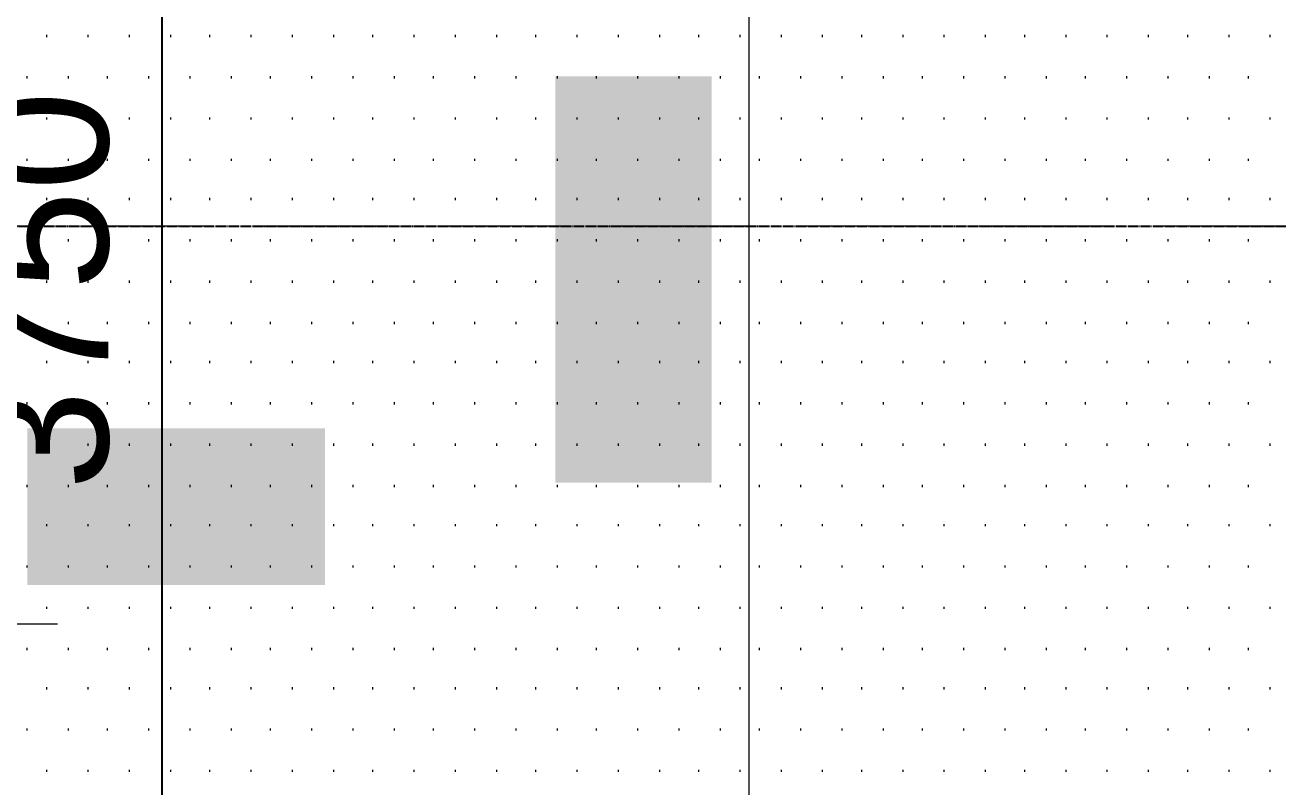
# Model space of a CAD drawing. Header units: millimetres. Extents: x -383313 to -161684, y -117025 to 99224.
# Drawn here: x -329951 to -327510, y -24674 to -23190 of the extents above; entities that cross this region are included whole.
import ezdxf

# ---------------------------------------------------------------- set-up
doc = ezdxf.new("R2010")
doc.units = ezdxf.units.MM
doc.header["$MEASUREMENT"] = 0
doc.linetypes.add('PS-GOST2.303 5', pattern=[24, 20, -1.5, 1, -1.5])
doc.layers.get('Defpoints').update_dxf_attribs({"color": 31})
for name, color, linetype in [('001__КОНСТРУКТИВ__размеры внутр.', 7, 'Continuous'), ('PDF_Geometry', 7, 'Continuous'), ('PDF_Solid Fills', 7, 'Continuous'), ('PS_Оси', 5, 'PS-GOST2.303 5')]:
    doc.layers.add(name, color=color, linetype=linetype)
doc.styles.add('PSTUDIO', font='arial.ttf')
doc.dimstyles.new('PS_TICK', dxfattribs={"dimscale": 100, "dimtxt": 2.5, "dimasz": 1, "dimexe": 2, "dimexo": 2, "dimgap": 1, "dimtad": 1, "dimdec": 0, "dimzin": 0, "dimdsep": 46, "dimtxsty": 'PSTUDIO', "dimblk": 'ARCHTICK', "dimcen": 2, "dimdle": 1.5, "dimse1": 1, "dimse2": 1, "dimadec": 0, "dimazin": 0, "dimtfac": 1, "dimtdec": 0, "dimtix": 1, "dimtmove": 1, "dimatfit": 3, "dimldrblk": 'ARCHTICK', "dimfxl": 1, "dimtolj": 1, "dimtzin": 0, "dimarcsym": 0})

# ---------------------------------------------------------------- blocks, each defined once
blk = doc.blocks.new('_ArchTick')
at = {"color": 0, "linetype": 'ByBlock', "const_width": 0.15}
blk.add_lwpolyline([(-0.5, -0.5), (0.5, 0.5)], dxfattribs=at)
blk = doc.blocks.new('*D290')
at = {"layer": '001__КОНСТРУКТИВ__размеры внутр.', "color": 0, "lineweight": -2, "ltscale": 100, "transparency": 16777216}
blk.add_line((-329684.2, -21682.1), (-329684.2, -25732.1), dxfattribs=at)
at = {"layer": 'Defpoints', "color": 0, "ltscale": 100, "transparency": 16777216}
for p in [(-330226.1, -21832.1), (-330226.1, -25582.1), (-329684.2, -25582.1)]:
    blk.add_point(p, dxfattribs=at)
at = {"layer": '001__КОНСТРУКТИВ__размеры внутр.', "color": 0, "lineweight": -2, "ltscale": 100, "transparency": 16777216, "xscale": 100, "yscale": 100, "zscale": 100}
for p, rotation in [((-329684.2, -21832.1), 90), ((-329684.2, -25582.1), 270)]:
    blk.add_blockref('_ArchTick', p, dxfattribs=dict(at, rotation=rotation))
at = {"layer": '001__КОНСТРУКТИВ__размеры внутр.', "color": 0, "ltscale": 100, "transparency": 16777216, "insert": (-329911.9, -23707.1), "char_height": 250, "attachment_point": 5, "rotation": 90, "style": 'PSTUDIO'}
blk.add_mtext('\\A1;3750', dxfattribs=at)
blk = doc.blocks.new('A$Cf5759c35')
at = {"layer": 'PDF_Solid Fills'}
for points in [[(29569.7, -5126.6), (29569.7, -5126.6), (29569.7, -5152), (29573.9, -5156.2), (29573.9, -5160.4), (29578.1, -5168.9), (29582.4, -5173.1), (29582.4, -5173.1), (29586.6, -5177.4), (29595.1, -5181.6), (29595.1, -5126.6), (29595.1, -5126.6), (29595.1, -5118.1), (29595.1, -5113.9), (29599.3, -5105.4), (29603.5, -5101.2), (29607.8, -5096.9), (29616.2, -5092.7), (29616.2, -5092.7), (29620.5, -5088.5), (29624.7, -5088.5), (29628.9, -5084.2), (29633.2, -5084.2), (29637.4, -5084.2), (29645.9, -5080), (29654.3, -5080), (29658.6, -5080), (29667, -5080), (29675.5, -5080), (29688.2, -5080), (29696.7, -5080), (29696.7, -5080), (29709.4, -5080), (29717.8, -5080), (29726.3, -5080), (29734.8, -5080), (29739, -5080), (29747.5, -5080), (29755.9, -5084.2), (29760.2, -5084.2), (29764.4, -5084.2), (29768.6, -5088.5), (29772.9, -5088.5), (29777.1, -5092.7), (29781.3, -5092.7), (29785.6, -5096.9), (29789.8, -5105.4), (29794, -5109.6), (29798.3, -5113.9), (29798.3, -5122.3), (29798.3, -5126.6), (29802.5, -5181.6), (29806.7, -5177.4), (29811, -5173.1), (29815.2, -5168.9), (29815.2, -5160.4), (29819.4, -5156.2), (29819.4, -5147.7), (29823.7, -5143.5), (29823.7, -5135), (29823.7, -5126.6), (29823.7, -5126.6), (29823.7, -5118.1), (29823.7, -5113.9), (29819.4, -5105.4), (29819.4, -5101.2), (29815.2, -5092.7), (29811, -5088.5), (29811, -5084.2), (29806.7, -5080), (29802.5, -5075.8), (29798.3, -5071.5), (29794, -5067.3), (29785.6, -5063.1), (29781.3, -5063.1), (29772.9, -5058.8), (29768.6, -5054.6), (29764.4, -5054.6), (29760.2, -5054.6), (29755.9, -5050.4), (29747.5, -5050.4), (29743.2, -5050.4), (29734.8, -5050.4), (29726.3, -5046.1), (29722.1, -5046.1), (29713.6, -5046.1), (29705.1, -5046.1), (29696.7, -5046.1), (29692.4, -5046.1), (29684, -5046.1), (29675.5, -5046.1), (29667, -5046.1), (29662.8, -5046.1), (29654.3, -5050.4), (29650.1, -5050.4), (29641.6, -5050.4), (29637.4, -5050.4), (29628.9, -5054.6), (29624.7, -5054.6), (29616.2, -5058.8), (29612, -5063.1), (29603.5, -5063.1), (29599.3, -5067.3), (29599.3, -5067.3), (29595.1, -5071.5), (29590.8, -5075.8), (29582.4, -5080), (29578.1, -5088.5), (29578.1, -5092.7), (29573.9, -5092.7), (29573.9, -5101.2), (29569.7, -5105.4), (29569.7, -5113.9), (29569.7, -5122.3)], [(29595.1, -5181.6), (29599.3, -5185.8), (29603.5, -5190.1), (29612, -5194.3), (29616.2, -5198.5), (29624.7, -5198.5), (29624.7, -5202.8), (29633.2, -5202.8), (29637.4, -5202.8), (29645.9, -5207), (29650.1, -5207), (29658.6, -5207), (29662.8, -5207), (29671.3, -5207), (29679.7, -5207), (29688.2, -5211.2), (29696.7, -5211.2), (29700.9, -5211.2), (29709.4, -5211.2), (29717.8, -5207), (29726.3, -5207), (29734.8, -5207), (29743.2, -5207), (29747.5, -5207), (29755.9, -5202.8), (29760.2, -5202.8), (29768.6, -5198.5), (29772.9, -5198.5), (29777.1, -5194.3), (29785.6, -5194.3), (29789.8, -5190.1), (29794, -5185.8), (29798.3, -5185.8), (29802.5, -5181.6), (29798.3, -5126.6), (29798.3, -5130.8), (29798.3, -5135), (29794, -5143.5), (29794, -5147.7), (29789.8, -5152), (29785.6, -5160.4), (29777.1, -5164.7), (29777.1, -5164.7), (29772.9, -5164.7), (29768.6, -5168.9), (29764.4, -5168.9), (29760.2, -5173.1), (29751.7, -5173.1), (29747.5, -5173.1), (29739, -5177.4), (29730.5, -5177.4), (29722.1, -5177.4), (29713.6, -5177.4), (29705.1, -5177.4), (29696.7, -5177.4), (29688.2, -5177.4), (29679.7, -5177.4), (29671.3, -5177.4), (29662.8, -5177.4), (29654.3, -5177.4), (29650.1, -5173.1), (29641.6, -5173.1), (29637.4, -5173.1), (29628.9, -5168.9), (29624.7, -5168.9), (29620.5, -5164.7), (29616.2, -5164.7), (29612, -5160.4), (29607.8, -5156.2), (29603.5, -5152), (29599.3, -5147.7), (29595.1, -5143.5), (29595.1, -5135), (29595.1, -5126.6)], [(29569.7, -5287.4), (29569.7, -5308.6), (29569.7, -5308.6), (29573.9, -5312.8), (29578.1, -5317.1), (29586.6, -5321.3), (29590.8, -5325.5), (29595.1, -5329.8), (29603.5, -5334), (29603.5, -5338.2), (29607.8, -5346.7), (29612, -5350.9), (29616.2, -5355.2), (29620.5, -5363.6), (29624.7, -5321.3), (29819.4, -5321.3), (29819.4, -5287.4)], [(29620.5, -5363.6), (29624.7, -5367.9), (29628.9, -5372.1), (29633.2, -5380.6), (29662.8, -5380.6), (29658.6, -5380.6), (29658.6, -5372.1), (29654.3, -5367.9), (29654.3, -5363.6), (29650.1, -5355.2), (29645.9, -5346.7), (29645.9, -5346.7), (29641.6, -5342.5), (29637.4, -5334), (29633.2, -5329.8), (29628.9, -5325.5), (29624.7, -5321.3)], [(29573.9, -5435.6), (29573.9, -5596.5), (29603.5, -5596.5), (29603.5, -5473.7), (29603.5, -5477.9), (29607.8, -5477.9), (29612, -5482.2), (29620.5, -5486.4), (29624.7, -5490.6), (29628.9, -5494.9), (29637.4, -5499.1), (29641.6, -5503.3), (29645.9, -5507.6), (29654.3, -5511.8), (29662.8, -5516), (29667, -5520.3), (29671.3, -5520.3), (29675.5, -5524.5), (29684, -5524.5), (29688.2, -5528.7), (29696.7, -5533), (29700.9, -5533), (29709.4, -5537.2), (29713.6, -5541.4), (29722.1, -5541.4), (29726.3, -5545.7), (29734.8, -5545.7), (29743.2, -5549.9), (29747.5, -5549.9), (29751.7, -5549.9), (29760.2, -5554.1), (29768.6, -5554.1), (29772.9, -5558.4), (29781.3, -5558.4), (29789.8, -5558.4), (29794, -5558.4), (29802.5, -5562.6), (29806.7, -5562.6), (29815.2, -5562.6), (29819.4, -5562.6), (29819.4, -5528.7), (29819.4, -5528.7), (29811, -5528.7), (29802.5, -5528.7), (29798.3, -5528.7), (29789.8, -5528.7), (29781.3, -5524.5), (29777.1, -5524.5), (29768.6, -5524.5), (29764.4, -5520.3), (29755.9, -5520.3), (29751.7, -5520.3), (29747.5, -5516), (29739, -5516), (29734.8, -5511.8), (29726.3, -5511.8), (29722.1, -5507.6), (29713.6, -5507.6), (29709.4, -5503.3), (29700.9, -5499.1), (29696.7, -5499.1), (29688.2, -5494.9), (29684, -5490.6), (29675.5, -5490.6), (29671.3, -5486.4), (29662.8, -5482.2), (29658.6, -5477.9), (29650.1, -5473.7), (29645.9, -5469.5), (29637.4, -5465.2), (29633.2, -5461), (29624.7, -5461), (29620.5, -5456.8), (29616.2, -5452.5), (29612, -5448.3), (29603.5, -5444.1), (29599.3, -5439.8), (29595.1, -5435.6)], [(29696.7, -5651.5), (29696.7, -5710.8), (29696.7, -5706.5), (29700.9, -5698.1), (29700.9, -5693.8), (29705.1, -5685.4), (29705.1, -5681.1), (29709.4, -5676.9), (29713.6, -5672.7), (29722.1, -5668.4), (29726.3, -5664.2), (29730.5, -5664.2), (29739, -5664.2), (29747.5, -5664.2), (29747.5, -5664.2), (29751.7, -5664.2), (29760.2, -5664.2), (29768.6, -5664.2), (29772.9, -5668.4), (29777.1, -5672.7), (29785.6, -5676.9), (29789.8, -5681.1), (29789.8, -5689.6), (29794, -5693.8), (29798.3, -5698.1), (29798.3, -5706.5), (29798.3, -5715), (29798.3, -5774.3), (29802.5, -5770), (29806.7, -5765.8), (29811, -5761.6), (29815.2, -5753.1), (29819.4, -5748.9), (29819.4, -5740.4), (29819.4, -5736.2), (29823.7, -5727.7), (29823.7, -5723.5), (29823.7, -5715), (29823.7, -5710.8), (29823.7, -5702.3), (29823.7, -5693.8), (29819.4, -5689.6), (29819.4, -5681.1), (29815.2, -5676.9), (29811, -5668.4), (29811, -5664.2), (29806.7, -5660), (29802.5, -5655.7), (29798.3, -5651.5), (29794, -5647.3), (29789.8, -5643), (29785.6, -5638.8), (29777.1, -5638.8), (29772.9, -5634.6), (29764.4, -5630.3), (29760.2, -5630.3), (29751.7, -5630.3), (29747.5, -5630.3), (29743.2, -5630.3), (29734.8, -5630.3), (29730.5, -5630.3), (29722.1, -5634.6), (29717.8, -5634.6), (29709.4, -5638.8), (29705.1, -5643), (29705.1, -5643), (29700.9, -5647.3)], [(29569.7, -5715), (29569.7, -5736.2), (29573.9, -5740.4), (29573.9, -5748.9), (29578.1, -5753.1), (29582.4, -5761.6), (29586.6, -5765.8), (29586.6, -5765.8), (29590.8, -5770), (29595.1, -5715), (29595.1, -5710.8), (29595.1, -5702.3), (29599.3, -5693.8), (29599.3, -5689.6), (29603.5, -5685.4), (29607.8, -5681.1), (29612, -5676.9), (29620.5, -5676.9), (29624.7, -5672.7), (29633.2, -5672.7), (29637.4, -5672.7), (29641.6, -5672.7), (29650.1, -5676.9), (29654.3, -5681.1), (29658.6, -5685.4), (29662.8, -5689.6), (29667, -5689.6), (29667, -5698.1), (29671.3, -5702.3), (29671.3, -5710.8), (29675.5, -5719.2), (29675.5, -5723.5), (29675.5, -5664.2), (29671.3, -5660), (29667, -5655.7), (29662.8, -5651.5), (29658.6, -5647.3), (29654.3, -5647.3), (29645.9, -5643), (29641.6, -5643), (29633.2, -5643), (29628.9, -5643), (29620.5, -5643), (29612, -5647.3), (29607.8, -5647.3), (29599.3, -5651.5), (29599.3, -5651.5), (29595.1, -5655.7), (29590.8, -5660), (29586.6, -5664.2), (29582.4, -5672.7), (29578.1, -5676.9), (29573.9, -5681.1), (29573.9, -5689.6), (29569.7, -5693.8), (29569.7, -5702.3), (29569.7, -5706.5)], [(29675.5, -5727.7), (29700.9, -5731.9), (29700.9, -5731.9), (29700.9, -5723.5), (29696.7, -5719.2), (29696.7, -5710.8), (29696.7, -5651.5), (29692.4, -5655.7), (29688.2, -5664.2), (29684, -5668.4), (29684, -5676.9), (29679.7, -5668.4), (29675.5, -5664.2), (29675.5, -5723.5)], [(29590.8, -5770), (29595.1, -5774.3), (29599.3, -5778.5), (29607.8, -5782.7), (29612, -5782.7), (29620.5, -5787), (29624.7, -5787), (29633.2, -5791.2), (29637.4, -5761.6), (29633.2, -5757.3), (29628.9, -5757.3), (29620.5, -5753.1), (29616.2, -5753.1), (29607.8, -5748.9), (29603.5, -5744.6), (29603.5, -5740.4), (29599.3, -5736.2), (29595.1, -5727.7), (29595.1, -5723.5), (29595.1, -5715)], [(29747.5, -5761.6), (29751.7, -5795.4), (29755.9, -5791.2), (29768.6, -5791.2), (29777.1, -5787), (29781.3, -5787), (29789.8, -5782.7), (29794, -5778.5), (29798.3, -5774.3), (29798.3, -5715), (29798.3, -5719.2), (29798.3, -5727.7), (29794, -5731.9), (29789.8, -5740.4), (29785.6, -5744.6), (29785.6, -5744.6), (29781.3, -5748.9), (29777.1, -5753.1), (29772.9, -5757.3), (29764.4, -5757.3), (29755.9, -5761.6)], [(28634.1, -5736.2), (28612.9, -5736.2), (28608.7, -5740.4), (28604.5, -5744.6), (28600.2, -5753.1), (28596, -5757.3), (28591.8, -5761.6), (28587.5, -5770), (28583.3, -5770), (28574.8, -5774.3), (28570.6, -5778.5), (28566.4, -5782.7), (28557.9, -5787), (28600.2, -5791.2), (28600.2, -5985.9), (28634.1, -5985.9)], [(28795, -5736.2), (28795, -5736.2), (28769.6, -5736.2), (28765.3, -5740.4), (28761.1, -5740.4), (28752.6, -5744.6), (28748.4, -5748.9), (28748.4, -5748.9), (28744.2, -5753.1), (28739.9, -5761.6), (28795, -5761.6), (28795, -5761.6), (28803.4, -5761.6), (28807.7, -5761.6), (28816.1, -5765.8), (28820.4, -5770), (28824.6, -5774.3), (28828.8, -5782.7), (28828.8, -5782.7), (28833.1, -5787), (28833.1, -5791.2), (28837.3, -5795.4), (28837.3, -5799.7), (28837.3, -5803.9), (28841.5, -5812.4), (28841.5, -5820.8), (28841.5, -5825.1), (28841.5, -5833.5), (28841.5, -5842), (28841.5, -5854.7), (28841.5, -5863.2), (28841.5, -5863.2), (28841.5, -5875.9), (28841.5, -5884.3), (28841.5, -5892.8), (28841.5, -5901.3), (28841.5, -5905.5), (28841.5, -5914), (28837.3, -5922.4), (28837.3, -5926.7), (28837.3, -5930.9), (28833.1, -5935.1), (28833.1, -5939.4), (28828.8, -5943.6), (28828.8, -5947.8), (28824.6, -5952.1), (28816.1, -5956.3), (28811.9, -5960.5), (28807.7, -5964.8), (28799.2, -5964.8), (28795, -5964.8), (28739.9, -5969), (28744.2, -5973.2), (28748.4, -5977.5), (28752.6, -5981.7), (28761.1, -5981.7), (28765.3, -5985.9), (28773.8, -5985.9), (28778, -5990.2), (28786.5, -5990.2), (28795, -5990.2), (28795, -5990.2), (28803.4, -5990.2), (28807.7, -5990.2), (28816.1, -5985.9), (28820.4, -5985.9), (28828.8, -5981.7), (28833.1, -5977.5), (28837.3, -5977.5), (28841.5, -5973.2), (28845.8, -5969), (28850, -5964.8), (28854.2, -5960.5), (28858.5, -5952.1), (28858.5, -5947.8), (28862.7, -5939.4), (28866.9, -5935.1), (28866.9, -5930.9), (28866.9, -5926.7), (28871.2, -5922.4), (28871.2, -5914), (28871.2, -5909.7), (28871.2, -5901.3), (28875.4, -5892.8), (28875.4, -5888.6), (28875.4, -5880.1), (28875.4, -5871.6), (28875.4, -5863.2), (28875.4, -5858.9), (28875.4, -5850.5), (28875.4, -5842), (28875.4, -5833.5), (28875.4, -5829.3), (28871.2, -5820.8), (28871.2, -5816.6), (28871.2, -5808.1), (28871.2, -5803.9), (28866.9, -5795.4), (28866.9, -5791.2), (28862.7, -5782.7), (28858.5, -5778.5), (28858.5, -5770), (28854.2, -5765.8), (28854.2, -5765.8), (28850, -5761.6), (28845.8, -5757.3), (28841.5, -5748.9), (28833.1, -5744.6), (28828.8, -5744.6), (28828.8, -5740.4), (28820.4, -5740.4), (28816.1, -5736.2), (28807.7, -5736.2), (28799.2, -5736.2)], [(28989.7, -5736.2), (28989.7, -5736.2), (28964.3, -5736.2), (28960.1, -5740.4), (28955.8, -5740.4), (28947.4, -5744.6), (28943.1, -5748.9), (28943.1, -5748.9), (28938.9, -5753.1), (28934.7, -5761.6), (28989.7, -5761.6), (28989.7, -5761.6), (28998.2, -5761.6), (29002.4, -5761.6), (29010.9, -5765.8), (29015.1, -5770), (29019.3, -5774.3), (29023.6, -5782.7), (29023.6, -5782.7), (29027.8, -5787), (29027.8, -5791.2), (29032, -5795.4), (29032, -5799.7), (29032, -5803.9), (29036.3, -5812.4), (29036.3, -5820.8), (29036.3, -5825.1), (29036.3, -5833.5), (29036.3, -5842), (29036.3, -5854.7), (29036.3, -5863.2), (29036.3, -5863.2), (29036.3, -5875.9), (29036.3, -5884.3), (29036.3, -5892.8), (29036.3, -5901.3), (29036.3, -5905.5), (29036.3, -5914), (29032, -5922.4), (29032, -5926.7), (29032, -5930.9), (29027.8, -5935.1), (29027.8, -5939.4), (29023.6, -5943.6), (29023.6, -5947.8), (29019.3, -5952.1), (29010.9, -5956.3), (29006.6, -5960.5), (29002.4, -5964.8), (28993.9, -5964.8), (28989.7, -5964.8), (28934.7, -5969), (28938.9, -5973.2), (28943.1, -5977.5), (28947.4, -5981.7), (28955.8, -5981.7), (28960.1, -5985.9), (28968.5, -5985.9), (28972.8, -5990.2), (28981.2, -5990.2), (28989.7, -5990.2), (28989.7, -5990.2), (28998.2, -5990.2), (29002.4, -5990.2), (29010.9, -5985.9), (29015.1, -5985.9), (29023.6, -5981.7), (29027.8, -5977.5), (29032, -5977.5), (29036.3, -5973.2), (29040.5, -5969), (29044.7, -5964.8), (29049, -5960.5), (29053.2, -5952.1), (29053.2, -5947.8), (29057.4, -5939.4), (29061.7, -5935.1), (29061.7, -5930.9), (29061.7, -5926.7), (29065.9, -5922.4), (29065.9, -5914), (29065.9, -5909.7), (29065.9, -5901.3), (29070.1, -5892.8), (29070.1, -5888.6), (29070.1, -5880.1), (29070.1, -5871.6), (29070.1, -5863.2), (29070.1, -5858.9), (29070.1, -5850.5), (29070.1, -5842), (29070.1, -5833.5), (29070.1, -5829.3), (29065.9, -5820.8), (29065.9, -5816.6), (29065.9, -5808.1), (29065.9, -5803.9), (29061.7, -5795.4), (29061.7, -5791.2), (29057.4, -5782.7), (29053.2, -5778.5), (29053.2, -5770), (29049, -5765.8), (29049, -5765.8), (29044.7, -5761.6), (29040.5, -5757.3), (29036.3, -5748.9), (29027.8, -5744.6), (29023.6, -5744.6), (29023.6, -5740.4), (29015.1, -5740.4), (29010.9, -5736.2), (29002.4, -5736.2), (28993.9, -5736.2)], [(28739.9, -5761.6), (28735.7, -5765.8), (28731.5, -5770), (28727.2, -5778.5), (28723, -5782.7), (28723, -5791.2), (28718.8, -5791.2), (28718.8, -5799.7), (28718.8, -5803.9), (28714.5, -5812.4), (28714.5, -5816.6), (28714.5, -5825.1), (28714.5, -5829.3), (28714.5, -5837.8), (28714.5, -5846.2), (28710.3, -5854.7), (28710.3, -5863.2), (28710.3, -5867.4), (28710.3, -5875.9), (28714.5, -5884.3), (28714.5, -5892.8), (28714.5, -5901.3), (28714.5, -5909.7), (28714.5, -5914), (28718.8, -5922.4), (28718.8, -5926.7), (28723, -5935.1), (28723, -5939.4), (28727.2, -5943.6), (28727.2, -5952.1), (28731.5, -5956.3), (28735.7, -5960.5), (28735.7, -5964.8), (28739.9, -5969), (28795, -5964.8), (28790.7, -5964.8), (28786.5, -5964.8), (28778, -5960.5), (28773.8, -5960.5), (28769.6, -5956.3), (28761.1, -5952.1), (28756.9, -5943.6), (28756.9, -5943.6), (28756.9, -5939.4), (28752.6, -5935.1), (28752.6, -5930.9), (28748.4, -5926.7), (28748.4, -5918.2), (28748.4, -5914), (28744.2, -5905.5), (28744.2, -5897), (28744.2, -5888.6), (28744.2, -5880.1), (28744.2, -5871.6), (28744.2, -5863.2), (28744.2, -5854.7), (28744.2, -5846.2), (28744.2, -5837.8), (28744.2, -5829.3), (28744.2, -5820.8), (28748.4, -5816.6), (28748.4, -5808.1), (28748.4, -5803.9), (28752.6, -5795.4), (28752.6, -5791.2), (28756.9, -5787), (28756.9, -5782.7), (28761.1, -5778.5), (28765.3, -5774.3), (28769.6, -5770), (28773.8, -5765.8), (28778, -5761.6), (28786.5, -5761.6), (28795, -5761.6)], [(28934.7, -5761.6), (28930.4, -5765.8), (28926.2, -5770), (28922, -5778.5), (28917.7, -5782.7), (28917.7, -5791.2), (28913.5, -5791.2), (28913.5, -5799.7), (28913.5, -5803.9), (28909.3, -5812.4), (28909.3, -5816.6), (28909.3, -5825.1), (28909.3, -5829.3), (28909.3, -5837.8), (28909.3, -5846.2), (28905, -5854.7), (28905, -5863.2), (28905, -5867.4), (28905, -5875.9), (28909.3, -5884.3), (28909.3, -5892.8), (28909.3, -5901.3), (28909.3, -5909.7), (28909.3, -5914), (28913.5, -5922.4), (28913.5, -5926.7), (28917.7, -5935.1), (28917.7, -5939.4), (28922, -5943.6), (28922, -5952.1), (28926.2, -5956.3), (28930.4, -5960.5), (28930.4, -5964.8), (28934.7, -5969), (28989.7, -5964.8), (28985.5, -5964.8), (28981.2, -5964.8), (28972.8, -5960.5), (28968.5, -5960.5), (28964.3, -5956.3), (28955.8, -5952.1), (28951.6, -5943.6), (28951.6, -5943.6), (28951.6, -5939.4), (28947.4, -5935.1), (28947.4, -5930.9), (28943.1, -5926.7), (28943.1, -5918.2), (28943.1, -5914), (28938.9, -5905.5), (28938.9, -5897), (28938.9, -5888.6), (28938.9, -5880.1), (28938.9, -5871.6), (28938.9, -5863.2), (28938.9, -5854.7), (28938.9, -5846.2), (28938.9, -5837.8), (28938.9, -5829.3), (28938.9, -5820.8), (28943.1, -5816.6), (28943.1, -5808.1), (28943.1, -5803.9), (28947.4, -5795.4), (28947.4, -5791.2), (28951.6, -5787), (28951.6, -5782.7), (28955.8, -5778.5), (28960.1, -5774.3), (28964.3, -5770), (28968.5, -5765.8), (28972.8, -5761.6), (28981.2, -5761.6), (28989.7, -5761.6)], [(28557.9, -5787), (28553.7, -5791.2), (28549.4, -5795.4), (28541, -5799.7), (28541, -5829.3), (28541, -5825.1), (28549.4, -5825.1), (28553.7, -5820.8), (28557.9, -5820.8), (28566.4, -5816.6), (28574.8, -5812.4), (28574.8, -5812.4), (28579.1, -5808.1), (28587.5, -5803.9), (28591.8, -5799.7), (28596, -5795.4), (28600.2, -5791.2)]]:
    blk.add_hatch(color=8, dxfattribs=at).paths.add_polyline_path(points)
at = {"layer": 'PDF_Geometry', "color": 8, "lineweight": 13}
for points in [[(29921, -3416.3), (29921, -7425.3)], [(28519.8, -5317.1), (28342, -5317.1)], [(28871.2, -5317.1), (28621.4, -5317.1)], [(29218.3, -5317.1), (28968.5, -5317.1)], [(29569.7, -5317.1), (29319.9, -5317.1)], [(29921, -5317.1), (29671.3, -5317.1)], [(30272.4, -5317.1), (30018.4, -5317.1)], [(30619.5, -5317.1), (30369.8, -5317.1)], [(30970.9, -5317.1), (30721.1, -5317.1)], [(28574.8, -6091.8), (28422.4, -6091.8), (28320.8, -6091.8), (28172.7, -6091.8)]]:
    blk.add_lwpolyline(points, dxfattribs=at)
at = {"layer": 'PDF_Geometry', "color": 8, "lineweight": 9}
for points in [[(28553.7, -4948.8), (28553.7, -4944.5)], [(28634.1, -4948.8), (28634.1, -4944.5)], [(28714.5, -4948.8), (28714.5, -4944.5)], [(28795, -4948.8), (28795, -4944.5)], [(28871.2, -4948.8), (28871.2, -4944.5)], [(28951.6, -4948.8), (28951.6, -4944.5)], [(29032, -4948.8), (29032, -4944.5)], [(29112.5, -4948.8), (29112.5, -4944.5)], [(29188.7, -4948.8), (29188.7, -4944.5)], [(29269.1, -4948.8), (29269.1, -4944.5)], [(29349.5, -4948.8), (29349.5, -4944.5)], [(29430, -4948.8), (29430, -4944.5)], [(29506.2, -4948.8), (29506.2, -4944.5)], [(29586.6, -4948.8), (29586.6, -4944.5)], [(29667, -4948.8), (29667, -4944.5)], [(29747.5, -4948.8), (29747.5, -4944.5)], [(29823.7, -4948.8), (29823.7, -4944.5)], [(29904.1, -4948.8), (29904.1, -4944.5)], [(29984.5, -4948.8), (29984.5, -4944.5)], [(30065, -4948.8), (30065, -4944.5)], [(30141.2, -4948.8), (30141.2, -4944.5)], [(30221.6, -4948.8), (30221.6, -4944.5)], [(30302, -4948.8), (30302, -4944.5)], [(30382.5, -4948.8), (30382.5, -4944.5)], [(30458.7, -4948.8), (30458.7, -4944.5)], [(30539.1, -4948.8), (30539.1, -4944.5)], [(30619.5, -4948.8), (30619.5, -4944.5)], [(30700, -4948.8), (30700, -4944.5)], [(30776.2, -4948.8), (30776.2, -4944.5)], [(30856.6, -4948.8), (30856.6, -4944.5)], [(30937, -4948.8), (30937, -4944.5)], [(28515.6, -5029.2), (28515.6, -5025)], [(28596, -5029.2), (28596, -5025)], [(28672.2, -5029.2), (28672.2, -5025)], [(28752.6, -5029.2), (28752.6, -5025)], [(28833.1, -5029.2), (28833.1, -5025)], [(28913.5, -5029.2), (28913.5, -5025)], [(28989.7, -5029.2), (28989.7, -5025)], [(29070.1, -5029.2), (29070.1, -5025)], [(29150.6, -5029.2), (29150.6, -5025)], [(29231, -5029.2), (29231, -5025)], [(29307.2, -5029.2), (29307.2, -5025)], [(29387.6, -5029.2), (29387.6, -5025)], [(29468.1, -5029.2), (29468.1, -5025)], [(29548.5, -5029.2), (29548.5, -5025)], [(29624.7, -5029.2), (29624.7, -5025)], [(29705.1, -5029.2), (29705.1, -5025)], [(29785.6, -5029.2), (29785.6, -5025)], [(29866, -5029.2), (29866, -5025)], [(29942.2, -5029.2), (29942.2, -5025)], [(30022.6, -5029.2), (30022.6, -5025)], [(30103.1, -5029.2), (30103.1, -5025)], [(30183.5, -5029.2), (30183.5, -5025)], [(30259.7, -5029.2), (30259.7, -5025)], [(30340.1, -5029.2), (30340.1, -5025)], [(30420.6, -5029.2), (30420.6, -5025)], [(30501, -5029.2), (30501, -5025)], [(30577.2, -5029.2), (30577.2, -5025)], [(30657.6, -5029.2), (30657.6, -5025)], [(30738.1, -5029.2), (30738.1, -5025)], [(30818.5, -5029.2), (30818.5, -5025)], [(30894.7, -5029.2), (30894.7, -5025)], [(28553.7, -5109.6), (28553.7, -5105.4)], [(28634.1, -5109.6), (28634.1, -5105.4)], [(28714.5, -5109.6), (28714.5, -5105.4)], [(28795, -5109.6), (28795, -5105.4)], [(28871.2, -5109.6), (28871.2, -5105.4)], [(28951.6, -5109.6), (28951.6, -5105.4)], [(29032, -5109.6), (29032, -5105.4)], [(29112.5, -5109.6), (29112.5, -5105.4)], [(29188.7, -5109.6), (29188.7, -5105.4)], [(29269.1, -5109.6), (29269.1, -5105.4)], [(29349.5, -5109.6), (29349.5, -5105.4)], [(29430, -5109.6), (29430, -5105.4)], [(29506.2, -5109.6), (29506.2, -5105.4)], [(29586.6, -5109.6), (29586.6, -5105.4)], [(29667, -5109.6), (29667, -5105.4)], [(29747.5, -5109.6), (29747.5, -5105.4)], [(29823.7, -5109.6), (29823.7, -5105.4)], [(29904.1, -5109.6), (29904.1, -5105.4)], [(29984.5, -5109.6), (29984.5, -5105.4)], [(30065, -5109.6), (30065, -5105.4)], [(30141.2, -5109.6), (30141.2, -5105.4)], [(30221.6, -5109.6), (30221.6, -5105.4)], [(30302, -5109.6), (30302, -5105.4)], [(30382.5, -5109.6), (30382.5, -5105.4)], [(30458.7, -5109.6), (30458.7, -5105.4)], [(30539.1, -5109.6), (30539.1, -5105.4)], [(30619.5, -5109.6), (30619.5, -5105.4)], [(30700, -5109.6), (30700, -5105.4)], [(30776.2, -5109.6), (30776.2, -5105.4)], [(30856.6, -5109.6), (30856.6, -5105.4)], [(30937, -5109.6), (30937, -5105.4)], [(28515.6, -5190.1), (28515.6, -5185.8)], [(28596, -5190.1), (28596, -5185.8)], [(28672.2, -5190.1), (28672.2, -5185.8)], [(28752.6, -5190.1), (28752.6, -5185.8)], [(28833.1, -5190.1), (28833.1, -5185.8)], [(28913.5, -5190.1), (28913.5, -5185.8)], [(28989.7, -5190.1), (28989.7, -5185.8)], [(29070.1, -5190.1), (29070.1, -5185.8)], [(29150.6, -5190.1), (29150.6, -5185.8)], [(29231, -5190.1), (29231, -5185.8)], [(29307.2, -5190.1), (29307.2, -5185.8)], [(29387.6, -5190.1), (29387.6, -5185.8)], [(29468.1, -5190.1), (29468.1, -5185.8)], [(29548.5, -5190.1), (29548.5, -5185.8)], [(29624.7, -5190.1), (29624.7, -5185.8)], [(29705.1, -5190.1), (29705.1, -5185.8)], [(29785.6, -5190.1), (29785.6, -5185.8)], [(29866, -5190.1), (29866, -5185.8)], [(29942.2, -5190.1), (29942.2, -5185.8)], [(30022.6, -5190.1), (30022.6, -5185.8)], [(30103.1, -5190.1), (30103.1, -5185.8)], [(30183.5, -5190.1), (30183.5, -5185.8)], [(30259.7, -5190.1), (30259.7, -5185.8)], [(30340.1, -5190.1), (30340.1, -5185.8)], [(30420.6, -5190.1), (30420.6, -5185.8)], [(30501, -5190.1), (30501, -5185.8)], [(30577.2, -5190.1), (30577.2, -5185.8)], [(30657.6, -5190.1), (30657.6, -5185.8)], [(30738.1, -5190.1), (30738.1, -5185.8)], [(30818.5, -5190.1), (30818.5, -5185.8)], [(30894.7, -5190.1), (30894.7, -5185.8)], [(28553.7, -5266.3), (28553.7, -5262)], [(28634.1, -5266.3), (28634.1, -5262)], [(28714.5, -5266.3), (28714.5, -5262)], [(28795, -5266.3), (28795, -5262)], [(28871.2, -5266.3), (28871.2, -5262)], [(28951.6, -5266.3), (28951.6, -5262)], [(29032, -5266.3), (29032, -5262)], [(29112.5, -5266.3), (29112.5, -5262)], [(29188.7, -5266.3), (29188.7, -5262)], [(29269.1, -5266.3), (29269.1, -5262)], [(29349.5, -5266.3), (29349.5, -5262)], [(29430, -5266.3), (29430, -5262)], [(29506.2, -5266.3), (29506.2, -5262)], [(29586.6, -5266.3), (29586.6, -5262)], [(29667, -5266.3), (29667, -5262)], [(29747.5, -5266.3), (29747.5, -5262)], [(29823.7, -5266.3), (29823.7, -5262)], [(29904.1, -5266.3), (29904.1, -5262)], [(29984.5, -5266.3), (29984.5, -5262)], [(30065, -5266.3), (30065, -5262)], [(30141.2, -5266.3), (30141.2, -5262)], [(30221.6, -5266.3), (30221.6, -5262)], [(30302, -5266.3), (30302, -5262)], [(30382.5, -5266.3), (30382.5, -5262)], [(30458.7, -5266.3), (30458.7, -5262)], [(30539.1, -5266.3), (30539.1, -5262)], [(30619.5, -5266.3), (30619.5, -5262)], [(30700, -5266.3), (30700, -5262)], [(30776.2, -5266.3), (30776.2, -5262)], [(30856.6, -5266.3), (30856.6, -5262)], [(30937, -5266.3), (30937, -5262)], [(28515.6, -5346.7), (28515.6, -5342.5)], [(28596, -5346.7), (28596, -5342.5)], [(28672.2, -5346.7), (28672.2, -5342.5)], [(28752.6, -5346.7), (28752.6, -5342.5)], [(28833.1, -5346.7), (28833.1, -5342.5)], [(28913.5, -5346.7), (28913.5, -5342.5)], [(28989.7, -5346.7), (28989.7, -5342.5)], [(29070.1, -5346.7), (29070.1, -5342.5)], [(29150.6, -5346.7), (29150.6, -5342.5)], [(29231, -5346.7), (29231, -5342.5)], [(29307.2, -5346.7), (29307.2, -5342.5)], [(29387.6, -5346.7), (29387.6, -5342.5)], [(29468.1, -5346.7), (29468.1, -5342.5)], [(29548.5, -5346.7), (29548.5, -5342.5)], [(29624.7, -5346.7), (29624.7, -5342.5)], [(29705.1, -5346.7), (29705.1, -5342.5)], [(29785.6, -5346.7), (29785.6, -5342.5)], [(29866, -5346.7), (29866, -5342.5)], [(29942.2, -5346.7), (29942.2, -5342.5)], [(30022.6, -5346.7), (30022.6, -5342.5)], [(30103.1, -5346.7), (30103.1, -5342.5)], [(30183.5, -5346.7), (30183.5, -5342.5)], [(30259.7, -5346.7), (30259.7, -5342.5)], [(30340.1, -5346.7), (30340.1, -5342.5)], [(30420.6, -5346.7), (30420.6, -5342.5)], [(30501, -5346.7), (30501, -5342.5)], [(30577.2, -5346.7), (30577.2, -5342.5)], [(30657.6, -5346.7), (30657.6, -5342.5)], [(30738.1, -5346.7), (30738.1, -5342.5)], [(30818.5, -5346.7), (30818.5, -5342.5)], [(30894.7, -5346.7), (30894.7, -5342.5)], [(28553.7, -5427.1), (28553.7, -5422.9)], [(28634.1, -5427.1), (28634.1, -5422.9)], [(28714.5, -5427.1), (28714.5, -5422.9)], [(28795, -5427.1), (28795, -5422.9)], [(28871.2, -5427.1), (28871.2, -5422.9)], [(28951.6, -5427.1), (28951.6, -5422.9)], [(29032, -5427.1), (29032, -5422.9)], [(29112.5, -5427.1), (29112.5, -5422.9)], [(29188.7, -5427.1), (29188.7, -5422.9)], [(29269.1, -5427.1), (29269.1, -5422.9)], [(29349.5, -5427.1), (29349.5, -5422.9)], [(29430, -5427.1), (29430, -5422.9)], [(29506.2, -5427.1), (29506.2, -5422.9)], [(29586.6, -5427.1), (29586.6, -5422.9)], [(29667, -5427.1), (29667, -5422.9)], [(29747.5, -5427.1), (29747.5, -5422.9)], [(29823.7, -5427.1), (29823.7, -5422.9)], [(29904.1, -5427.1), (29904.1, -5422.9)], [(29984.5, -5427.1), (29984.5, -5422.9)], [(30065, -5427.1), (30065, -5422.9)], [(30141.2, -5427.1), (30141.2, -5422.9)], [(30221.6, -5427.1), (30221.6, -5422.9)], [(30302, -5427.1), (30302, -5422.9)], [(30382.5, -5427.1), (30382.5, -5422.9)], [(30458.7, -5427.1), (30458.7, -5422.9)], [(30539.1, -5427.1), (30539.1, -5422.9)], [(30619.5, -5427.1), (30619.5, -5422.9)], [(30700, -5427.1), (30700, -5422.9)], [(30776.2, -5427.1), (30776.2, -5422.9)], [(30856.6, -5427.1), (30856.6, -5422.9)], [(30937, -5427.1), (30937, -5422.9)], [(28515.6, -5507.6), (28515.6, -5503.3)], [(28596, -5507.6), (28596, -5503.3)], [(28672.2, -5507.6), (28672.2, -5503.3)], [(28752.6, -5507.6), (28752.6, -5503.3)], [(28833.1, -5507.6), (28833.1, -5503.3)], [(28913.5, -5507.6), (28913.5, -5503.3)], [(28989.7, -5507.6), (28989.7, -5503.3)], [(29070.1, -5507.6), (29070.1, -5503.3)], [(29150.6, -5507.6), (29150.6, -5503.3)], [(29231, -5507.6), (29231, -5503.3)], [(29307.2, -5507.6), (29307.2, -5503.3)], [(29387.6, -5507.6), (29387.6, -5503.3)], [(29468.1, -5507.6), (29468.1, -5503.3)], [(29548.5, -5507.6), (29548.5, -5503.3)], [(29624.7, -5507.6), (29624.7, -5503.3)], [(29705.1, -5507.6), (29705.1, -5503.3)], [(29785.6, -5507.6), (29785.6, -5503.3)], [(29866, -5507.6), (29866, -5503.3)], [(29942.2, -5507.6), (29942.2, -5503.3)], [(30022.6, -5507.6), (30022.6, -5503.3)], [(30103.1, -5507.6), (30103.1, -5503.3)], [(30183.5, -5507.6), (30183.5, -5503.3)], [(30259.7, -5507.6), (30259.7, -5503.3)], [(30340.1, -5507.6), (30340.1, -5503.3)], [(30420.6, -5507.6), (30420.6, -5503.3)], [(30501, -5507.6), (30501, -5503.3)], [(30577.2, -5507.6), (30577.2, -5503.3)], [(30657.6, -5507.6), (30657.6, -5503.3)], [(30738.1, -5507.6), (30738.1, -5503.3)], [(30818.5, -5507.6), (30818.5, -5503.3)], [(30894.7, -5507.6), (30894.7, -5503.3)], [(28553.7, -5583.8), (28553.7, -5579.5)], [(28634.1, -5583.8), (28634.1, -5579.5)], [(28714.5, -5583.8), (28714.5, -5579.5)], [(28795, -5583.8), (28795, -5579.5)], [(28871.2, -5583.8), (28871.2, -5579.5)], [(28951.6, -5583.8), (28951.6, -5579.5)], [(29032, -5583.8), (29032, -5579.5)], [(29112.5, -5583.8), (29112.5, -5579.5)], [(29188.7, -5583.8), (29188.7, -5579.5)], [(29269.1, -5583.8), (29269.1, -5579.5)], [(29349.5, -5583.8), (29349.5, -5579.5)], [(29430, -5583.8), (29430, -5579.5)], [(29506.2, -5583.8), (29506.2, -5579.5)], [(29586.6, -5583.8), (29586.6, -5579.5)], [(29667, -5583.8), (29667, -5579.5)], [(29747.5, -5583.8), (29747.5, -5579.5)], [(29823.7, -5583.8), (29823.7, -5579.5)], [(29904.1, -5583.8), (29904.1, -5579.5)], [(29984.5, -5583.8), (29984.5, -5579.5)], [(30065, -5583.8), (30065, -5579.5)], [(30141.2, -5583.8), (30141.2, -5579.5)], [(30221.6, -5583.8), (30221.6, -5579.5)], [(30302, -5583.8), (30302, -5579.5)], [(30382.5, -5583.8), (30382.5, -5579.5)], [(30458.7, -5583.8), (30458.7, -5579.5)], [(30539.1, -5583.8), (30539.1, -5579.5)], [(30619.5, -5583.8), (30619.5, -5579.5)], [(30700, -5583.8), (30700, -5579.5)], [(30776.2, -5583.8), (30776.2, -5579.5)], [(30856.6, -5583.8), (30856.6, -5579.5)], [(30937, -5583.8), (30937, -5579.5)], [(28515.6, -5664.2), (28515.6, -5660)], [(28596, -5664.2), (28596, -5660)], [(28672.2, -5664.2), (28672.2, -5660)], [(28752.6, -5664.2), (28752.6, -5660)], [(28833.1, -5664.2), (28833.1, -5660)], [(28913.5, -5664.2), (28913.5, -5660)], [(28989.7, -5664.2), (28989.7, -5660)], [(29070.1, -5664.2), (29070.1, -5660)], [(29150.6, -5664.2), (29150.6, -5660)], [(29231, -5664.2), (29231, -5660)], [(29307.2, -5664.2), (29307.2, -5660)], [(29387.6, -5664.2), (29387.6, -5660)], [(29468.1, -5664.2), (29468.1, -5660)], [(29548.5, -5664.2), (29548.5, -5660)], [(29624.7, -5664.2), (29624.7, -5660)], [(29705.1, -5664.2), (29705.1, -5660)], [(29785.6, -5664.2), (29785.6, -5660)], [(29866, -5664.2), (29866, -5660)], [(29942.2, -5664.2), (29942.2, -5660)], [(30022.6, -5664.2), (30022.6, -5660)], [(30103.1, -5664.2), (30103.1, -5660)], [(30183.5, -5664.2), (30183.5, -5660)], [(30259.7, -5664.2), (30259.7, -5660)], [(30340.1, -5664.2), (30340.1, -5660)], [(30420.6, -5664.2), (30420.6, -5660)], [(30501, -5664.2), (30501, -5660)], [(30577.2, -5664.2), (30577.2, -5660)], [(30657.6, -5664.2), (30657.6, -5660)], [(30738.1, -5664.2), (30738.1, -5660)], [(30818.5, -5664.2), (30818.5, -5660)], [(30894.7, -5664.2), (30894.7, -5660)], [(28553.7, -5744.6), (28553.7, -5740.4)], [(28634.1, -5744.6), (28634.1, -5740.4)], [(28714.5, -5744.6), (28714.5, -5740.4)], [(28795, -5744.6), (28795, -5740.4)], [(28871.2, -5744.6), (28871.2, -5740.4)], [(28951.6, -5744.6), (28951.6, -5740.4)], [(29032, -5744.6), (29032, -5740.4)], [(29112.5, -5744.6), (29112.5, -5740.4)], [(29188.7, -5744.6), (29188.7, -5740.4)], [(29269.1, -5744.6), (29269.1, -5740.4)], [(29349.5, -5744.6), (29349.5, -5740.4)], [(29430, -5744.6), (29430, -5740.4)], [(29506.2, -5744.6), (29506.2, -5740.4)], [(29586.6, -5744.6), (29586.6, -5740.4)], [(29667, -5744.6), (29667, -5740.4)], [(29747.5, -5744.6), (29747.5, -5740.4)], [(29823.7, -5744.6), (29823.7, -5740.4)], [(29904.1, -5744.6), (29904.1, -5740.4)], [(29984.5, -5744.6), (29984.5, -5740.4)], [(30065, -5744.6), (30065, -5740.4)], [(30141.2, -5744.6), (30141.2, -5740.4)], [(30221.6, -5744.6), (30221.6, -5740.4)], [(30302, -5744.6), (30302, -5740.4)], [(30382.5, -5744.6), (30382.5, -5740.4)], [(30458.7, -5744.6), (30458.7, -5740.4)], [(30539.1, -5744.6), (30539.1, -5740.4)], [(30619.5, -5744.6), (30619.5, -5740.4)], [(30700, -5744.6), (30700, -5740.4)], [(30776.2, -5744.6), (30776.2, -5740.4)], [(30856.6, -5744.6), (30856.6, -5740.4)], [(30937, -5744.6), (30937, -5740.4)], [(28515.6, -5825.1), (28515.6, -5820.8)], [(28596, -5825.1), (28596, -5820.8)], [(28672.2, -5825.1), (28672.2, -5820.8)], [(28752.6, -5825.1), (28752.6, -5820.8)], [(28833.1, -5825.1), (28833.1, -5820.8)], [(28913.5, -5825.1), (28913.5, -5820.8)], [(28989.7, -5825.1), (28989.7, -5820.8)], [(29070.1, -5825.1), (29070.1, -5820.8)], [(29150.6, -5825.1), (29150.6, -5820.8)], [(29231, -5825.1), (29231, -5820.8)], [(29307.2, -5825.1), (29307.2, -5820.8)], [(29387.6, -5825.1), (29387.6, -5820.8)], [(29468.1, -5825.1), (29468.1, -5820.8)], [(29548.5, -5825.1), (29548.5, -5820.8)], [(29624.7, -5825.1), (29624.7, -5820.8)], [(29705.1, -5825.1), (29705.1, -5820.8)], [(29785.6, -5825.1), (29785.6, -5820.8)], [(29866, -5825.1), (29866, -5820.8)], [(29942.2, -5825.1), (29942.2, -5820.8)], [(30022.6, -5825.1), (30022.6, -5820.8)], [(30103.1, -5825.1), (30103.1, -5820.8)], [(30183.5, -5825.1), (30183.5, -5820.8)], [(30259.7, -5825.1), (30259.7, -5820.8)], [(30340.1, -5825.1), (30340.1, -5820.8)], [(30420.6, -5825.1), (30420.6, -5820.8)], [(30501, -5825.1), (30501, -5820.8)], [(30577.2, -5825.1), (30577.2, -5820.8)], [(30657.6, -5825.1), (30657.6, -5820.8)], [(30738.1, -5825.1), (30738.1, -5820.8)], [(30818.5, -5825.1), (30818.5, -5820.8)], [(30894.7, -5825.1), (30894.7, -5820.8)], [(28553.7, -5901.3), (28553.7, -5897)], [(28634.1, -5901.3), (28634.1, -5897)], [(28714.5, -5901.3), (28714.5, -5897)], [(28795, -5901.3), (28795, -5897)], [(28871.2, -5901.3), (28871.2, -5897)], [(28951.6, -5901.3), (28951.6, -5897)], [(29032, -5901.3), (29032, -5897)], [(29112.5, -5901.3), (29112.5, -5897)], [(29188.7, -5901.3), (29188.7, -5897)], [(29269.1, -5901.3), (29269.1, -5897)], [(29349.5, -5901.3), (29349.5, -5897)], [(29430, -5901.3), (29430, -5897)], [(29506.2, -5901.3), (29506.2, -5897)], [(29586.6, -5901.3), (29586.6, -5897)], [(29667, -5901.3), (29667, -5897)], [(29747.5, -5901.3), (29747.5, -5897)], [(29823.7, -5901.3), (29823.7, -5897)], [(29904.1, -5901.3), (29904.1, -5897)], [(29984.5, -5901.3), (29984.5, -5897)], [(30065, -5901.3), (30065, -5897)], [(30141.2, -5901.3), (30141.2, -5897)], [(30221.6, -5901.3), (30221.6, -5897)], [(30302, -5901.3), (30302, -5897)], [(30382.5, -5901.3), (30382.5, -5897)], [(30458.7, -5901.3), (30458.7, -5897)], [(30539.1, -5901.3), (30539.1, -5897)], [(30619.5, -5901.3), (30619.5, -5897)], [(30700, -5901.3), (30700, -5897)], [(30776.2, -5901.3), (30776.2, -5897)], [(30856.6, -5901.3), (30856.6, -5897)], [(30937, -5901.3), (30937, -5897)], [(28515.6, -5981.7), (28515.6, -5977.5)], [(28596, -5981.7), (28596, -5977.5)], [(28672.2, -5981.7), (28672.2, -5977.5)], [(28752.6, -5981.7), (28752.6, -5977.5)], [(28833.1, -5981.7), (28833.1, -5977.5)], [(28913.5, -5981.7), (28913.5, -5977.5)], [(28989.7, -5981.7), (28989.7, -5977.5)], [(29070.1, -5981.7), (29070.1, -5977.5)], [(29150.6, -5981.7), (29150.6, -5977.5)], [(29231, -5981.7), (29231, -5977.5)], [(29307.2, -5981.7), (29307.2, -5977.5)], [(29387.6, -5981.7), (29387.6, -5977.5)], [(29468.1, -5981.7), (29468.1, -5977.5)], [(29548.5, -5981.7), (29548.5, -5977.5)], [(29624.7, -5981.7), (29624.7, -5977.5)], [(29705.1, -5981.7), (29705.1, -5977.5)], [(29785.6, -5981.7), (29785.6, -5977.5)], [(29866, -5981.7), (29866, -5977.5)], [(29942.2, -5981.7), (29942.2, -5977.5)], [(30022.6, -5981.7), (30022.6, -5977.5)], [(30103.1, -5981.7), (30103.1, -5977.5)], [(30183.5, -5981.7), (30183.5, -5977.5)], [(30259.7, -5981.7), (30259.7, -5977.5)], [(30340.1, -5981.7), (30340.1, -5977.5)], [(30420.6, -5981.7), (30420.6, -5977.5)], [(30501, -5981.7), (30501, -5977.5)], [(30577.2, -5981.7), (30577.2, -5977.5)], [(30657.6, -5981.7), (30657.6, -5977.5)], [(30738.1, -5981.7), (30738.1, -5977.5)], [(30818.5, -5981.7), (30818.5, -5977.5)], [(30894.7, -5981.7), (30894.7, -5977.5)], [(28553.7, -6062.1), (28553.7, -6057.9)], [(28634.1, -6062.1), (28634.1, -6057.9)], [(28714.5, -6062.1), (28714.5, -6057.9)], [(28795, -6062.1), (28795, -6057.9)], [(28871.2, -6062.1), (28871.2, -6057.9)], [(28951.6, -6062.1), (28951.6, -6057.9)], [(29032, -6062.1), (29032, -6057.9)], [(29112.5, -6062.1), (29112.5, -6057.9)], [(29188.7, -6062.1), (29188.7, -6057.9)], [(29269.1, -6062.1), (29269.1, -6057.9)], [(29349.5, -6062.1), (29349.5, -6057.9)], [(29430, -6062.1), (29430, -6057.9)], [(29506.2, -6062.1), (29506.2, -6057.9)], [(29586.6, -6062.1), (29586.6, -6057.9)], [(29667, -6062.1), (29667, -6057.9)], [(29747.5, -6062.1), (29747.5, -6057.9)], [(29823.7, -6062.1), (29823.7, -6057.9)], [(29904.1, -6062.1), (29904.1, -6057.9)], [(29984.5, -6062.1), (29984.5, -6057.9)], [(30065, -6062.1), (30065, -6057.9)], [(30141.2, -6062.1), (30141.2, -6057.9)], [(30221.6, -6062.1), (30221.6, -6057.9)], [(30302, -6062.1), (30302, -6057.9)], [(30382.5, -6062.1), (30382.5, -6057.9)], [(30458.7, -6062.1), (30458.7, -6057.9)], [(30539.1, -6062.1), (30539.1, -6057.9)], [(30619.5, -6062.1), (30619.5, -6057.9)], [(30700, -6062.1), (30700, -6057.9)], [(30776.2, -6062.1), (30776.2, -6057.9)], [(30856.6, -6062.1), (30856.6, -6057.9)], [(30937, -6062.1), (30937, -6057.9)], [(28515.6, -6142.6), (28515.6, -6138.3)], [(28596, -6142.6), (28596, -6138.3)], [(28672.2, -6142.6), (28672.2, -6138.3)], [(28752.6, -6142.6), (28752.6, -6138.3)], [(28833.1, -6142.6), (28833.1, -6138.3)], [(28913.5, -6142.6), (28913.5, -6138.3)], [(28989.7, -6142.6), (28989.7, -6138.3)], [(29070.1, -6142.6), (29070.1, -6138.3)], [(29150.6, -6142.6), (29150.6, -6138.3)], [(29231, -6142.6), (29231, -6138.3)], [(29307.2, -6142.6), (29307.2, -6138.3)], [(29387.6, -6142.6), (29387.6, -6138.3)], [(29468.1, -6142.6), (29468.1, -6138.3)], [(29548.5, -6142.6), (29548.5, -6138.3)], [(29624.7, -6142.6), (29624.7, -6138.3)], [(29705.1, -6142.6), (29705.1, -6138.3)], [(29785.6, -6142.6), (29785.6, -6138.3)], [(29866, -6142.6), (29866, -6138.3)], [(29942.2, -6142.6), (29942.2, -6138.3)], [(30022.6, -6142.6), (30022.6, -6138.3)], [(30103.1, -6142.6), (30103.1, -6138.3)], [(30183.5, -6142.6), (30183.5, -6138.3)], [(30259.7, -6142.6), (30259.7, -6138.3)], [(30340.1, -6142.6), (30340.1, -6138.3)], [(30420.6, -6142.6), (30420.6, -6138.3)], [(30501, -6142.6), (30501, -6138.3)], [(30577.2, -6142.6), (30577.2, -6138.3)], [(30657.6, -6142.6), (30657.6, -6138.3)], [(30738.1, -6142.6), (30738.1, -6138.3)], [(30818.5, -6142.6), (30818.5, -6138.3)], [(30894.7, -6142.6), (30894.7, -6138.3)], [(28553.7, -6218.8), (28553.7, -6214.5)], [(28634.1, -6218.8), (28634.1, -6214.5)], [(28714.5, -6218.8), (28714.5, -6214.5)], [(28795, -6218.8), (28795, -6214.5)], [(28871.2, -6218.8), (28871.2, -6214.5)], [(28951.6, -6218.8), (28951.6, -6214.5)], [(29032, -6218.8), (29032, -6214.5)], [(29112.5, -6218.8), (29112.5, -6214.5)], [(29188.7, -6218.8), (29188.7, -6214.5)], [(29269.1, -6218.8), (29269.1, -6214.5)], [(29349.5, -6218.8), (29349.5, -6214.5)], [(29430, -6218.8), (29430, -6214.5)], [(29506.2, -6218.8), (29506.2, -6214.5)], [(29586.6, -6218.8), (29586.6, -6214.5)], [(29667, -6218.8), (29667, -6214.5)], [(29747.5, -6218.8), (29747.5, -6214.5)], [(29823.7, -6218.8), (29823.7, -6214.5)], [(29904.1, -6218.8), (29904.1, -6214.5)], [(29984.5, -6218.8), (29984.5, -6214.5)], [(30065, -6218.8), (30065, -6214.5)], [(30141.2, -6218.8), (30141.2, -6214.5)], [(30221.6, -6218.8), (30221.6, -6214.5)], [(30302, -6218.8), (30302, -6214.5)], [(30382.5, -6218.8), (30382.5, -6214.5)], [(30458.7, -6218.8), (30458.7, -6214.5)], [(30539.1, -6218.8), (30539.1, -6214.5)], [(30619.5, -6218.8), (30619.5, -6214.5)], [(30700, -6218.8), (30700, -6214.5)], [(30776.2, -6218.8), (30776.2, -6214.5)], [(30856.6, -6218.8), (30856.6, -6214.5)], [(30937, -6218.8), (30937, -6214.5)], [(28515.6, -6299.2), (28515.6, -6295)], [(28596, -6299.2), (28596, -6295)], [(28672.2, -6299.2), (28672.2, -6295)], [(28752.6, -6299.2), (28752.6, -6295)], [(28833.1, -6299.2), (28833.1, -6295)], [(28913.5, -6299.2), (28913.5, -6295)], [(28989.7, -6299.2), (28989.7, -6295)], [(29070.1, -6299.2), (29070.1, -6295)], [(29150.6, -6299.2), (29150.6, -6295)], [(29231, -6299.2), (29231, -6295)], [(29307.2, -6299.2), (29307.2, -6295)], [(29387.6, -6299.2), (29387.6, -6295)], [(29468.1, -6299.2), (29468.1, -6295)], [(29548.5, -6299.2), (29548.5, -6295)], [(29624.7, -6299.2), (29624.7, -6295)], [(29705.1, -6299.2), (29705.1, -6295)], [(29785.6, -6299.2), (29785.6, -6295)], [(29866, -6299.2), (29866, -6295)], [(29942.2, -6299.2), (29942.2, -6295)], [(30022.6, -6299.2), (30022.6, -6295)], [(30103.1, -6299.2), (30103.1, -6295)], [(30183.5, -6299.2), (30183.5, -6295)], [(30259.7, -6299.2), (30259.7, -6295)], [(30340.1, -6299.2), (30340.1, -6295)], [(30420.6, -6299.2), (30420.6, -6295)], [(30501, -6299.2), (30501, -6295)], [(30577.2, -6299.2), (30577.2, -6295)], [(30657.6, -6299.2), (30657.6, -6295)], [(30738.1, -6299.2), (30738.1, -6295)], [(30818.5, -6299.2), (30818.5, -6295)], [(30894.7, -6299.2), (30894.7, -6295)], [(28553.7, -6379.6), (28553.7, -6375.4)], [(28634.1, -6379.6), (28634.1, -6375.4)], [(28714.5, -6379.6), (28714.5, -6375.4)], [(28795, -6379.6), (28795, -6375.4)], [(28871.2, -6379.6), (28871.2, -6375.4)], [(28951.6, -6379.6), (28951.6, -6375.4)], [(29032, -6379.6), (29032, -6375.4)], [(29112.5, -6379.6), (29112.5, -6375.4)], [(29188.7, -6379.6), (29188.7, -6375.4)], [(29269.1, -6379.6), (29269.1, -6375.4)], [(29349.5, -6379.6), (29349.5, -6375.4)], [(29430, -6379.6), (29430, -6375.4)], [(29506.2, -6379.6), (29506.2, -6375.4)], [(29586.6, -6379.6), (29586.6, -6375.4)], [(29667, -6379.6), (29667, -6375.4)], [(29747.5, -6379.6), (29747.5, -6375.4)], [(29823.7, -6379.6), (29823.7, -6375.4)], [(29904.1, -6379.6), (29904.1, -6375.4)], [(29984.5, -6379.6), (29984.5, -6375.4)], [(30065, -6379.6), (30065, -6375.4)], [(30141.2, -6379.6), (30141.2, -6375.4)], [(30221.6, -6379.6), (30221.6, -6375.4)], [(30302, -6379.6), (30302, -6375.4)], [(30382.5, -6379.6), (30382.5, -6375.4)], [(30458.7, -6379.6), (30458.7, -6375.4)], [(30539.1, -6379.6), (30539.1, -6375.4)], [(30619.5, -6379.6), (30619.5, -6375.4)], [(30700, -6379.6), (30700, -6375.4)], [(30776.2, -6379.6), (30776.2, -6375.4)], [(30856.6, -6379.6), (30856.6, -6375.4)], [(30937, -6379.6), (30937, -6375.4)]]:
    blk.add_lwpolyline(points, dxfattribs=at)
at = {"layer": 'PDF_Solid Fills', "color": 8, "lineweight": 13}
for points in [[(29544.3, -5816.6), (29849.1, -5816.6), (29544.3, -5025)], [(29849.1, -5816.6), (29544.3, -5025), (29849.1, -5025)], [(28515.6, -5710.8), (28515.6, -6015.6), (29095.5, -5710.8)], [(28515.6, -6015.6), (29095.5, -5710.8), (29095.5, -6015.6)]]:
    blk.add_solid(points, dxfattribs=at)

msp = doc.modelspace()

# ---------------------------------------------------------------- linework, layer by layer
at = {"layer": 'PS_Оси'}
msp.add_lwpolyline([(-344361.65008, -23582.0977), (-340514.05882, -23582.0977), (-335514.05882, -23582.0977), (-330514.05882, -23582.0977), (-325514.05882, -23582.0977), (-320514.05882, -23582.0977), (-316483.98892, -23582.0977)], dxfattribs=at)

# ---------------------------------------------------------------- block references
at = {"ltscale": 100}
msp.add_blockref('A$Cf5759c35', (-358461.97282, -18264.93104), dxfattribs=at)

# ---------------------------------------------------------------- dimensions: what is measured, and where the dimension line sits
at = {"layer": '001__КОНСТРУКТИВ__размеры внутр.', "ltscale": 100}
dim = msp.add_linear_dim(base=(-329684.20109, -25582.0977), p1=(-330226.05882, -21832.0977), p2=(-330226.05882, -25582.0977), angle=90, dimstyle='PS_TICK', dxfattribs=at)
dim.commit()
dim.dimension.update_dxf_attribs({"geometry": '*D290', "text_midpoint": (-329911.9296, -23707.0977)})

doc.saveas('drawing.dxf')
